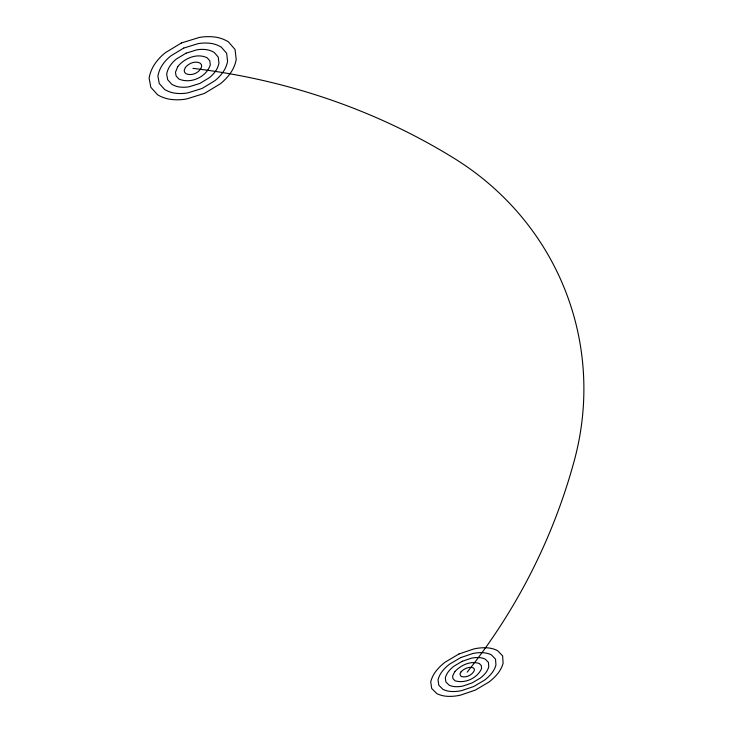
<?xml version="1.0" encoding="UTF-8"?>
<svg xmlns="http://www.w3.org/2000/svg" width="733" height="733" viewBox="0 0 733 733"><rect width="100%" height="100%" fill="white"/><g stroke="black" fill="none" stroke-linecap="round" stroke-linejoin="round"><path stroke-width="1.1" d="M467.168 672.152A691.237 636.235 22.1 0 0 574.196 460.938A293.979 280.437 -17.8 0 0 454.258 158.401A609.352 543.913 -5.3 0 0 192.962 68.371M177.771 66.575L175.453 72.246L176.112 75.939L178.815 78.962C190.461 84.295 206.578 77.112 210.298 64.834L209.803 60.812L207.118 57.77C196.93 52.84 184.459 58.255 177.771 66.575M185.376 67.473L184.212 70.313L184.533 72.155L185.889 73.666C191.707 76.342 199.779 72.75 201.63 66.602L201.383 64.596L200.036 63.075C194.941 60.619 188.72 63.322 185.376 67.473M454.799 671.657L452.618 675.982L452.976 678.666L455.056 680.765C464.988 683.889 477.44 678.135 481.563 668.578L481.352 665.637L479.3 663.53C470.522 660.47 460.8 665.234 454.799 671.657M460.984 671.904L459.893 674.067L461.112 676.458C466.078 678.025 472.309 675.148 474.37 670.365L474.26 668.89L473.234 667.845C468.845 666.315 463.989 668.698 460.984 671.904M181.417 42.963L165.356 52.694A54.196 52.41 60.9 0 0 154.883 63.863A37.017 35.66 59.7 0 0 149.111 78.083L150.815 87.291L157.641 94.823A35.239 33.764 60.1 0 0 171.375 99.468A55.626 53.097 61.8 0 0 186.613 98.964L204.351 93.457L220.23 83.864A55.607 53.088 63.7 0 0 230.657 72.833A35.211 33.755 65.2 0 0 236.228 59.538L235.046 49.477L228.394 41.827A34.863 33.581 65.4 0 0 214.723 37.026A54.178 52.4 63.5 0 0 199.376 37.429L181.417 42.963M183.736 48.066L170.899 55.845A43.467 41.983 61.3 0 0 162.524 64.77A29.641 28.541 60.3 0 0 157.897 76.14L159.253 83.507L164.696 89.545A28.166 27.002 60.5 0 0 175.682 93.265A44.383 42.422 62 0 0 187.877 92.871L202.088 88.464L214.796 80.777A44.374 42.413 63.5 0 0 223.144 71.944A28.147 26.993 64.7 0 0 227.587 61.306L226.634 53.262L221.302 47.15A27.918 26.883 64.8 0 0 210.353 43.311A43.458 41.973 63.3 0 0 198.093 43.65L183.736 48.066M186.054 53.17L176.433 58.988A32.683 31.528 61.6 0 0 170.157 65.677A22.256 21.422 60.9 0 0 166.675 74.189L167.683 79.723L171.751 84.258A21.101 20.24 61 0 0 179.988 87.062A33.196 31.776 62.1 0 0 189.141 86.769L199.816 83.461L209.363 77.689A33.187 31.766 63.3 0 0 215.621 71.055A21.083 20.231 64.2 0 0 218.947 63.065L218.214 57.037L214.201 52.455A20.964 20.176 64.2 0 0 205.991 49.597A32.673 31.519 63.1 0 0 196.801 49.853L186.054 53.17M458.922 654.001L445.288 662.073A44.365 38.812 -25.3 0 0 436.162 670.906A30.172 26.47 -24.9 0 0 430.738 681.736L431.682 688.452L436.905 693.665A28.55 25.16 -24.8 0 0 447.955 696.35A44.86 39.674 -25.2 0 0 460.48 695.15L475.323 690.101L488.819 682.13A44.85 39.674 -25.8 0 0 497.909 673.389A28.532 25.151 -26.2 0 0 503.113 663.246L502.618 655.87L497.515 650.583A28.413 24.94 -26.2 0 0 486.52 647.78A44.356 38.803 -25.8 0 0 473.912 648.925L458.922 654.001M460.581 657.648L449.677 664.098A35.532 31.116 -25.3 0 0 442.384 671.153A24.152 21.202 -25 0 0 438.032 679.812L438.783 685.19L442.952 689.368A22.824 20.112 -24.9 0 0 451.785 691.521A35.844 31.666 -25.3 0 0 461.817 690.568L473.692 686.528L484.504 680.142A35.835 31.666 -25.7 0 0 491.788 673.141A22.815 20.103 -26.1 0 0 495.939 665.023L495.526 659.123L491.44 654.899A22.741 19.974 -26.1 0 0 482.635 652.672A35.523 31.116 -25.8 0 0 472.565 653.589L460.581 657.648M462.23 661.285L454.066 666.114A26.672 23.392 -25.4 0 0 448.596 671.401A18.123 15.915 -25.1 0 0 445.325 677.897L445.884 681.928L448.999 685.062A17.116 15.072 -25.1 0 0 455.624 686.693A26.855 23.694 -25.3 0 0 463.146 685.978L472.07 682.945L480.188 678.144A26.846 23.694 -25.7 0 0 485.649 672.894A17.106 15.063 -26 0 0 488.755 666.801L488.444 662.375L485.365 659.214A17.061 14.99 -26 0 0 478.759 657.547A26.672 23.383 -25.7 0 0 471.209 658.243L462.23 661.285"/></g></svg>
